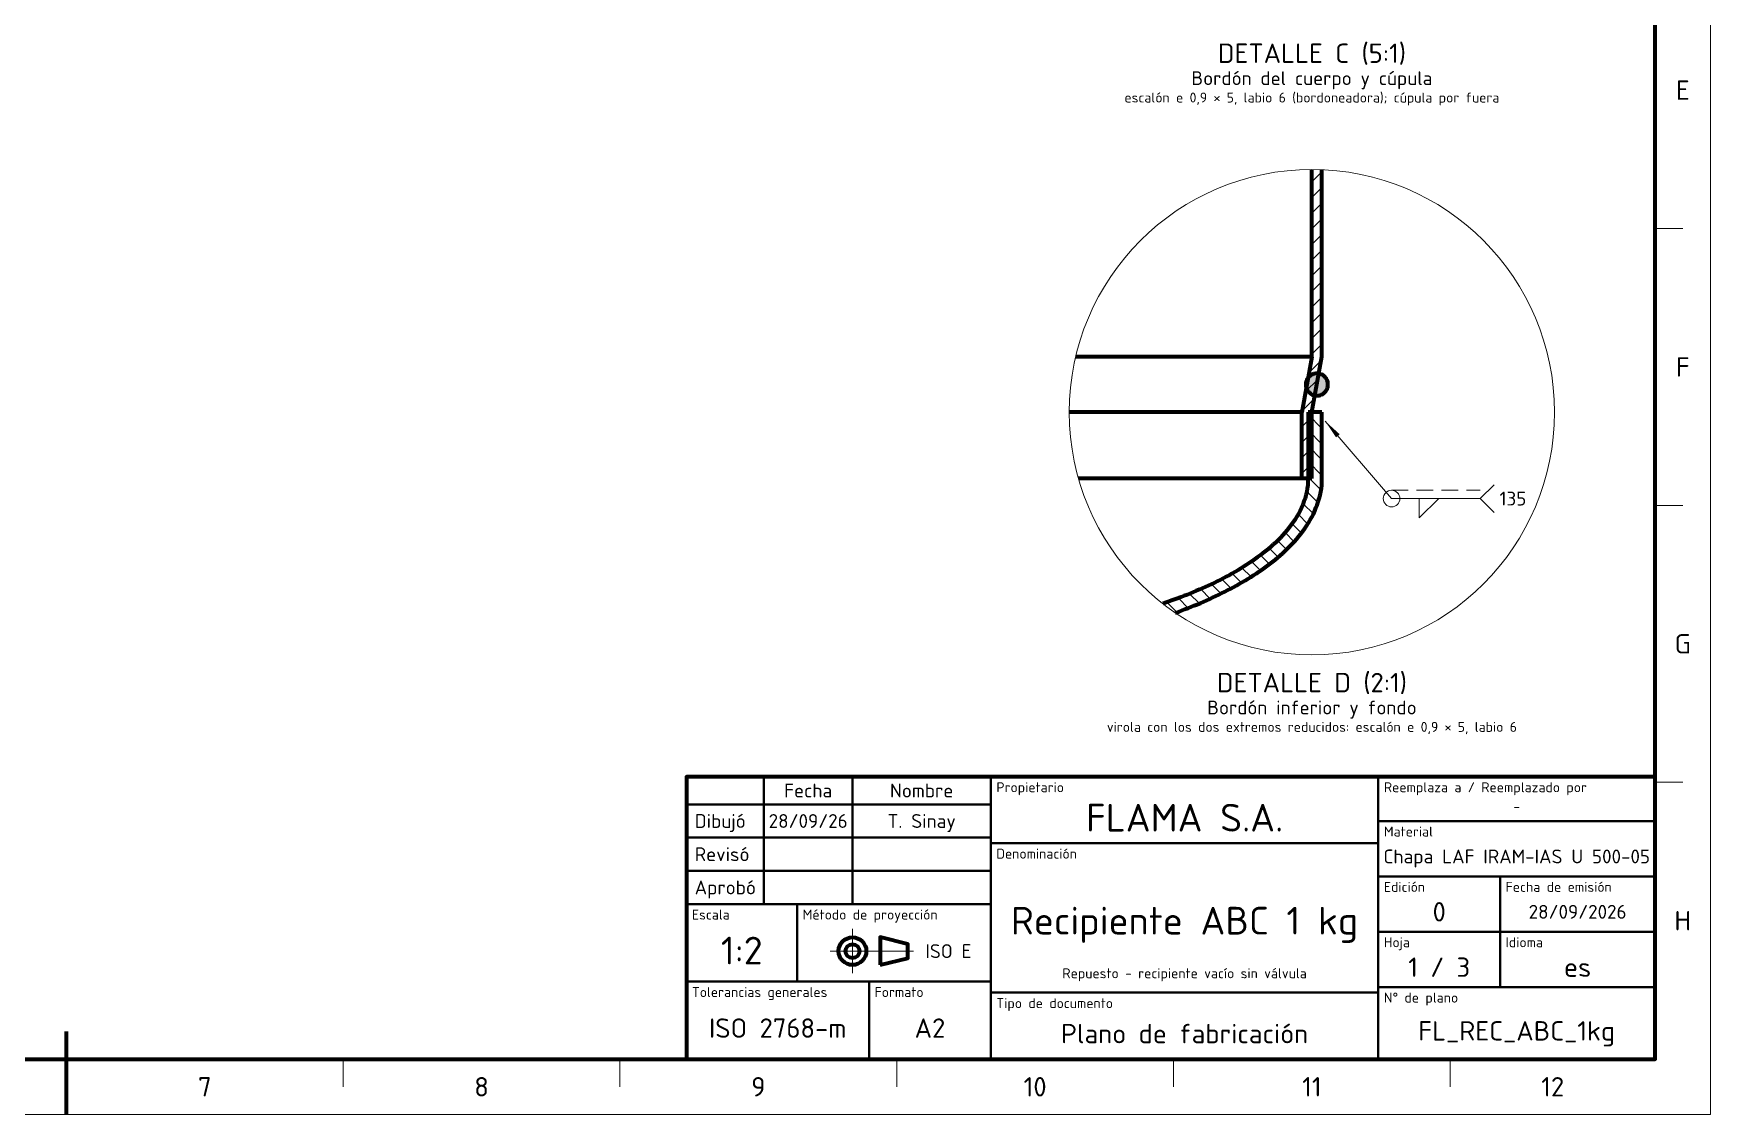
# Model space of a CAD drawing. Header units: millimetres. Extents: x 0 to 1554, y 0 to 420.
# Drawn here: x 291.1 to 594, y 0 to 195.2 of the extents above; entities that cross this region are included whole.
import ezdxf
from ezdxf.enums import TextEntityAlignment as Align

# ---------------------------------------------------------------- set-up
doc = ezdxf.new("R2010")
doc.units = ezdxf.units.MM
doc.linetypes.add('IRAM-F-TRAZO-PUNTO', pattern=[20, 15, -2, 1, -2])
doc.linetypes.add('ISO02-TRAZOS', pattern=[4.5, 3, -1.5])
for name, color, linetype, lineweight in [('01-VISIBLE', 7, 'CONTINUOUS', 70), ('03-EJE', 1, 'IRAM-F-TRAZO-PUNTO', 18), ('05-RAYADO', 8, 'CONTINUOUS', 18), ('06-TEXTO', 7, 'CONTINUOUS', 25), ('07-RECUADRO', 7, 'CONTINUOUS', 70), ('08-FINA', 5, 'CONTINUOUS', 18), ('10-ROTULO', 7, 'CONTINUOUS', 35), ('11-TEXTO-ROTULO', 7, 'CONTINUOUS', 25), ('12-SOLDADURA', 6, 'CONTINUOUS', 18)]:
    doc.layers.add(name, color=color, linetype=linetype, lineweight=lineweight)
doc.styles.add('ISO3098', font='isocpeur.ttf')

msp = doc.modelspace()

# ---------------------------------------------------------------- hatches: boundary and pattern name
at = {"layer": '05-RAYADO'}
h = msp.add_hatch(dxfattribs=at)
h.set_pattern_fill('ANSI31', scale=0.62992)
h.paths.add_polyline_path([(523.8, 136.833), (522, 126.833), (522, 114.833), (520.2, 114.833), (520.2, 126.833), (522, 136.833), (522, 170.667), (523.076, 170.653), (523.8, 170.627)])
h = msp.add_hatch(color=7, dxfattribs=at)
h.dxf.hatch_style = 1
h.paths.add_polyline_path([(524.859, 131.431), (524.738, 131.045), (524.542, 130.691), (524.278, 130.384), (523.958, 130.136), (523.595, 129.958), (523.203, 129.856), (522.799, 129.836), (522.399, 129.897), (522.019, 130.038), (521.676, 130.252), (521.382, 130.531), (521.151, 130.863), (520.992, 131.235), (520.91, 131.631), (520.91, 132.036), (520.992, 132.432), (521.151, 132.804), (521.382, 133.136), (521.676, 133.415), (522.019, 133.629), (522.399, 133.769), (522.799, 133.831), (523.203, 133.81), (523.595, 133.709), (523.958, 133.531), (524.278, 133.283), (524.542, 132.976), (524.738, 132.622), (524.859, 132.236), (524.9, 131.833)])
h = msp.add_hatch(dxfattribs=at)
h.set_pattern_fill('ANSI31', scale=0.62992, angle=90)
h.paths.add_polyline_path([(523.797, 114.433), (523.786, 114.032), (523.766, 113.632), (523.732, 113.232), (523.681, 112.835), (523.612, 112.44), (523.524, 112.049), (523.423, 111.661), (523.315, 111.276), (523.199, 110.892), (523.077, 110.51), (522.949, 110.131), (522.813, 109.754), (522.67, 109.379), (522.519, 109.008), (522.359, 108.641), (522.189, 108.278), (522.01, 107.919), (521.821, 107.566), (521.623, 107.217), (521.417, 106.874), (521.203, 106.535), (520.982, 106.201), (520.754, 105.871), (520.52, 105.546), (520.281, 105.224), (520.037, 104.906), (519.787, 104.592), (519.533, 104.282), (519.275, 103.976), (519.012, 103.674), (518.744, 103.375), (518.473, 103.081), (518.197, 102.79), (517.917, 102.503), (517.633, 102.221), (517.345, 101.942), (517.053, 101.667), (516.758, 101.396), (516.46, 101.128), (516.158, 100.864), (515.854, 100.604), (515.546, 100.347), (515.236, 100.094), (514.923, 99.843), (514.607, 99.596), (514.289, 99.352), (513.969, 99.112), (513.646, 98.874), (513.321, 98.639), (512.994, 98.407), (512.665, 98.179), (512.334, 97.953), (512.002, 97.729), (511.667, 97.509), (511.33, 97.291), (510.992, 97.077), (510.652, 96.864), (510.311, 96.655), (509.967, 96.448), (509.623, 96.243), (509.277, 96.041), (508.929, 95.841), (508.58, 95.644), (508.23, 95.45), (507.878, 95.257), (507.526, 95.067), (507.172, 94.879), (506.816, 94.694), (506.46, 94.511), (506.103, 94.329), (505.744, 94.15), (505.384, 93.973), (505.024, 93.798), (504.662, 93.626), (504.3, 93.455), (503.936, 93.286), (503.572, 93.119), (503.207, 92.954), (502.841, 92.791), (502.474, 92.63), (502.106, 92.471), (501.737, 92.314), (501.368, 92.158), (500.998, 92.005), (500.627, 91.853), (500.255, 91.702), (499.883, 91.554), (499.51, 91.407), (499.137, 91.262), (498.762, 91.119), (498.387, 90.977), (498.012, 90.837), (497.636, 90.699), (497.347, 90.594), (496.76, 90.996), (495.889, 91.626), (495.053, 92.262), (495.243, 92.326), (495.622, 92.456), (496.001, 92.587), (496.379, 92.719), (496.756, 92.854), (497.133, 92.99), (497.509, 93.127), (497.885, 93.267), (498.26, 93.408), (498.634, 93.55), (499.008, 93.695), (499.381, 93.841), (499.753, 93.989), (500.125, 94.139), (500.495, 94.291), (500.865, 94.445), (501.234, 94.601), (501.603, 94.758), (501.97, 94.918), (502.337, 95.079), (502.703, 95.243), (503.067, 95.409), (503.431, 95.576), (503.794, 95.746), (504.156, 95.918), (504.517, 96.092), (504.876, 96.269), (505.235, 96.447), (505.593, 96.628), (505.949, 96.812), (506.304, 96.997), (506.658, 97.185), (507.01, 97.376), (507.361, 97.569), (507.711, 97.765), (508.059, 97.963), (508.406, 98.164), (508.751, 98.367), (509.094, 98.573), (509.436, 98.782), (509.776, 98.994), (510.114, 99.209), (510.451, 99.427), (510.785, 99.647), (511.117, 99.871), (511.447, 100.098), (511.775, 100.328), (512.101, 100.562), (512.424, 100.798), (512.745, 101.038), (513.063, 101.282), (513.379, 101.529), (513.691, 101.779), (514.001, 102.033), (514.308, 102.291), (514.611, 102.553), (514.911, 102.819), (515.207, 103.088), (515.5, 103.362), (515.788, 103.64), (516.073, 103.922), (516.353, 104.208), (516.629, 104.499), (516.9, 104.793), (517.167, 105.093), (517.428, 105.397), (517.683, 105.705), (517.933, 106.019), (518.177, 106.336), (518.414, 106.659), (518.645, 106.986), (518.869, 107.319), (519.086, 107.656), (519.295, 107.997), (519.496, 108.344), (519.688, 108.696), (519.871, 109.052), (520.045, 109.413), (520.209, 109.778), (520.363, 110.148), (520.507, 110.522), (520.64, 110.9), (520.763, 111.281), (520.874, 111.666), (520.972, 112.055), (521.059, 112.446), (521.133, 112.84), (521.193, 113.236), (521.24, 113.633), (521.273, 114.033), (521.293, 114.433), (521.3, 114.833), (521.3, 126.833), (523.8, 126.833), (523.8, 114.833)])
at = {"layer": '08-FINA'}
h = msp.add_hatch(color=7, dxfattribs=at)
h.dxf.hatch_style = 1
h.paths.add_polyline_path([(524.4, 125.233), (526.346, 122.291), (527.01, 122.861)])

# ---------------------------------------------------------------- linework, layer by layer
at = {"layer": '01-VISIBLE'}
for points in [[(522, 136.833), (522, 170.667)], [(523.8, 136.833), (523.8, 170.627)], [(522, 136.833), (521.4, 136.833), (520.8, 136.833), (520.2, 136.833), (519.6, 136.833), (519, 136.833), (518.4, 136.833), (517.8, 136.833), (517.2, 136.833), (516.6, 136.833), (516, 136.833), (515.4, 136.833), (514.8, 136.833), (514.2, 136.833), (513.6, 136.833), (513, 136.833), (512.4, 136.833), (511.8, 136.833), (511.2, 136.833), (510.6, 136.833), (510, 136.833), (509.4, 136.833), (508.8, 136.833), (508.2, 136.833), (507.6, 136.833), (507, 136.833), (506.4, 136.833), (505.8, 136.833), (505.2, 136.833), (504.6, 136.833), (504, 136.833), (503.4, 136.833), (502.8, 136.833), (502.2, 136.833), (501.6, 136.833), (501, 136.833), (500.4, 136.833), (499.8, 136.833), (499.2, 136.833), (498.6, 136.833), (498, 136.833), (497.4, 136.833), (496.8, 136.833), (496.2, 136.833), (495.6, 136.833), (495, 136.833), (494.4, 136.833), (493.8, 136.833), (493.2, 136.833), (492.6, 136.833), (492, 136.833), (491.4, 136.833), (490.8, 136.833), (490.2, 136.833), (489.6, 136.833), (489, 136.833), (488.4, 136.833), (487.8, 136.833), (487.2, 136.833), (486.6, 136.833), (486, 136.833), (485.4, 136.833), (484.8, 136.833), (484.2, 136.833), (483.6, 136.833), (483, 136.833), (482.4, 136.833), (481.8, 136.833), (481.2, 136.833), (480.6, 136.833), (480, 136.833), (479.4, 136.833), (479.326, 136.833)], [(522, 136.833), (520.2, 126.833)], [(522, 126.833), (523.8, 136.833)], [(522.9, 133.833), (522.698, 133.823), (522.497, 133.792), (522.301, 133.742), (522.111, 133.671), (521.929, 133.582), (521.757, 133.475), (521.597, 133.351), (521.45, 133.211), (521.318, 133.058), (521.203, 132.891), (521.104, 132.714), (521.024, 132.528), (520.964, 132.335), (520.923, 132.136), (520.903, 131.935), (520.903, 131.732), (520.923, 131.53), (520.964, 131.332), (521.024, 131.139), (521.104, 130.953), (521.203, 130.775), (521.318, 130.609), (521.45, 130.455), (521.597, 130.316), (521.757, 130.192), (521.929, 130.085), (522.111, 129.995), (522.301, 129.925), (522.497, 129.874), (522.698, 129.844), (522.9, 129.833)], [(524.9, 131.833), (524.889, 132.042), (524.856, 132.249), (524.802, 132.451), (524.727, 132.647), (524.632, 132.833), (524.518, 133.009), (524.386, 133.172), (524.238, 133.32), (524.076, 133.451), (523.9, 133.565), (523.713, 133.66), (523.518, 133.735), (523.316, 133.79), (523.109, 133.822), (522.9, 133.833)], [(522.9, 129.833), (523.109, 129.844), (523.316, 129.877), (523.518, 129.931), (523.713, 130.006), (523.9, 130.101), (524.076, 130.215), (524.238, 130.347), (524.386, 130.495), (524.518, 130.658), (524.632, 130.833), (524.727, 131.02), (524.802, 131.215), (524.856, 131.418), (524.889, 131.624), (524.9, 131.833)], [(522.54, 129.833), (522.6, 129.833), (522.66, 129.833), (522.72, 129.833), (522.78, 129.833), (522.84, 129.833), (522.9, 129.833)], [(520.2, 126.833), (519.6, 126.833), (519, 126.833), (518.4, 126.833), (517.8, 126.833), (517.2, 126.833), (516.6, 126.833), (516, 126.833), (515.4, 126.833), (514.8, 126.833), (514.2, 126.833), (513.6, 126.833), (513, 126.833), (512.4, 126.833), (511.8, 126.833), (511.2, 126.833), (510.6, 126.833), (510, 126.833), (509.4, 126.833), (508.8, 126.833), (508.2, 126.833), (507.6, 126.833), (507, 126.833), (506.4, 126.833), (505.8, 126.833), (505.2, 126.833), (504.6, 126.833), (504, 126.833), (503.4, 126.833), (502.8, 126.833), (502.2, 126.833), (501.6, 126.833), (501, 126.833), (500.4, 126.833), (499.8, 126.833), (499.2, 126.833), (498.6, 126.833), (498, 126.833), (497.4, 126.833), (496.8, 126.833), (496.2, 126.833), (495.6, 126.833), (495, 126.833), (494.4, 126.833), (493.8, 126.833), (493.2, 126.833), (492.6, 126.833), (492, 126.833), (491.4, 126.833), (490.8, 126.833), (490.2, 126.833), (489.6, 126.833), (489, 126.833), (488.4, 126.833), (487.8, 126.833), (487.2, 126.833), (486.6, 126.833), (486, 126.833), (485.4, 126.833), (484.8, 126.833), (484.2, 126.833), (483.6, 126.833), (483, 126.833), (482.4, 126.833), (481.8, 126.833), (481.2, 126.833), (480.6, 126.833), (480, 126.833), (479.4, 126.833), (478.8, 126.833), (478.2, 126.833), (478.167, 126.833)], [(520.2, 114.833), (520.2, 126.833)], [(523.8, 126.833), (521.3, 126.833)], [(521.3, 126.833), (521.3, 114.833)], [(522, 114.833), (522, 126.833)], [(523.8, 114.833), (523.8, 126.833)], [(520.2, 114.833), (519.6, 114.833), (519, 114.833), (518.4, 114.833), (517.8, 114.833), (517.2, 114.833), (516.6, 114.833), (516, 114.833), (515.4, 114.833), (514.8, 114.833), (514.2, 114.833), (513.6, 114.833), (513, 114.833), (512.4, 114.833), (511.8, 114.833), (511.2, 114.833), (510.6, 114.833), (510, 114.833), (509.4, 114.833), (508.8, 114.833), (508.2, 114.833), (507.6, 114.833), (507, 114.833), (506.4, 114.833), (505.8, 114.833), (505.2, 114.833), (504.6, 114.833), (504, 114.833), (503.4, 114.833), (502.8, 114.833), (502.2, 114.833), (501.6, 114.833), (501, 114.833), (500.4, 114.833), (499.8, 114.833), (499.2, 114.833), (498.6, 114.833), (498, 114.833), (497.4, 114.833), (496.8, 114.833), (496.2, 114.833), (495.6, 114.833), (495, 114.833), (494.4, 114.833), (493.8, 114.833), (493.2, 114.833), (492.6, 114.833), (492, 114.833), (491.4, 114.833), (490.8, 114.833), (490.2, 114.833), (489.6, 114.833), (489, 114.833), (488.4, 114.833), (487.8, 114.833), (487.2, 114.833), (486.6, 114.833), (486, 114.833), (485.4, 114.833), (484.8, 114.833), (484.2, 114.833), (483.6, 114.833), (483, 114.833), (482.4, 114.833), (481.8, 114.833), (481.2, 114.833), (480.6, 114.833), (480, 114.833), (479.844, 114.833)], [(521.3, 114.833), (521.285, 114.23), (521.239, 113.628), (521.163, 113.029), (521.057, 112.435), (520.921, 111.847), (520.758, 111.266), (520.569, 110.693), (520.355, 110.129), (520.118, 109.574), (519.859, 109.028), (519.579, 108.494), (519.279, 107.97), (518.96, 107.458), (518.624, 106.956), (518.273, 106.465), (517.907, 105.985), (517.527, 105.516), (517.135, 105.057), (516.731, 104.609), (516.317, 104.17), (515.892, 103.741), (515.458, 103.322), (515.015, 102.912), (514.563, 102.511), (514.104, 102.119), (513.638, 101.736), (513.165, 101.361), (512.686, 100.994), (512.201, 100.634), (511.711, 100.282), (511.215, 99.938), (510.715, 99.601), (510.21, 99.27), (509.7, 98.947), (509.186, 98.63), (508.669, 98.319), (508.148, 98.014), (507.623, 97.715), (507.096, 97.423), (506.565, 97.136), (506.031, 96.854), (505.494, 96.578), (504.954, 96.307), (504.412, 96.042), (503.868, 95.781), (503.321, 95.525), (502.772, 95.274), (502.221, 95.028), (501.668, 94.786), (501.113, 94.549), (500.556, 94.316), (499.998, 94.088), (499.437, 93.864), (498.875, 93.643), (498.312, 93.427), (497.747, 93.215), (497.18, 93.007), (496.612, 92.802), (496.043, 92.601), (495.472, 92.404), (495.053, 92.262)], [(497.347, 90.594), (497.367, 90.601), (497.933, 90.808), (498.497, 91.018), (499.06, 91.233), (499.622, 91.451), (500.182, 91.673), (500.741, 91.899), (501.297, 92.129), (501.853, 92.363), (502.406, 92.601), (502.958, 92.843), (503.507, 93.09), (504.055, 93.341), (504.601, 93.596), (505.144, 93.857), (505.685, 94.121), (506.224, 94.391), (506.761, 94.665), (507.295, 94.944), (507.826, 95.229), (508.354, 95.518), (508.879, 95.813), (509.402, 96.114), (509.921, 96.42), (510.436, 96.731), (510.948, 97.049), (511.456, 97.373), (511.961, 97.702), (512.461, 98.038), (512.956, 98.381), (513.448, 98.73), (513.934, 99.086), (514.415, 99.448), (514.891, 99.818), (515.361, 100.195), (515.825, 100.579), (516.282, 100.972), (516.732, 101.372), (517.175, 101.781), (517.609, 102.198), (518.035, 102.624), (518.452, 103.059), (518.86, 103.503), (519.257, 103.955), (519.645, 104.417), (520.021, 104.887), (520.387, 105.366), (520.741, 105.853), (521.082, 106.35), (521.407, 106.857), (521.714, 107.376), (522.002, 107.905), (522.269, 108.445), (522.513, 108.996), (522.738, 109.555), (522.945, 110.12), (523.136, 110.692), (523.313, 111.268), (523.473, 111.848), (523.611, 112.435), (523.708, 113.029), (523.766, 113.629), (523.793, 114.231), (523.8, 114.833)], [(522, 114.833), (520.2, 114.833)]]:
    msp.add_lwpolyline(points, dxfattribs=at)
msp.add_lwpolyline([(444, 27), (449, 28.25), (449, 30.75), (444, 32)], close=True, dxfattribs=at)
for radius in [2.5, 1.25]:
    msp.add_circle((439, 29.5), radius, dxfattribs=at)
at = {"layer": '03-EJE'}
for p, q in [((439, 25.5), (439, 33.5)), ((435, 29.5), (450.5, 29.5))]:
    msp.add_line(p, q, dxfattribs=at)
at = {"layer": '07-RECUADRO'}
msp.add_line((297, 0), (297, 15), dxfattribs=at)
for points in [[(25, 10), (584, 10), (584, 410), (25, 410)], [(409, 10), (584, 10), (584, 61), (409, 61)]]:
    msp.add_lwpolyline(points, close=True, dxfattribs=at)
at = {"layer": '08-FINA'}
for p, q in [((584, 160), (589, 160)), ((584, 110), (589, 110)), ((584, 60), (589, 60)), ((347, 10), (347, 5)), ((397, 10), (397, 5)), ((447, 10), (447, 5)), ((497, 10), (497, 5)), ((547, 10), (547, 5))]:
    msp.add_line(p, q, dxfattribs=at)
msp.add_lwpolyline([(0, 0), (594, 0), (594, 420), (0, 420)], close=True, dxfattribs=at)
msp.add_circle((522, 126.833), 43.833, dxfattribs=at)
at = {"layer": '10-ROTULO'}
for points in [[(409, 56), (423, 56), (423, 61), (409, 61)], [(423, 56), (439, 56), (439, 61), (423, 61)], [(439, 56), (464, 56), (464, 61), (439, 61)], [(464, 49), (534, 49), (534, 61), (464, 61)], [(534, 53), (584, 53), (584, 61), (534, 61)], [(409, 50), (423, 50), (423, 56), (409, 56)], [(423, 50), (439, 50), (439, 56), (423, 56)], [(439, 50), (464, 50), (464, 56), (439, 56)], [(534, 43), (584, 43), (584, 53), (534, 53)], [(409, 44), (423, 44), (423, 50), (409, 50)], [(423, 44), (439, 44), (439, 50), (423, 50)], [(439, 44), (464, 44), (464, 50), (439, 50)], [(464, 22), (534, 22), (534, 49), (464, 49)], [(409, 38), (423, 38), (423, 44), (409, 44)], [(423, 38), (439, 38), (439, 44), (423, 44)], [(439, 38), (464, 38), (464, 44), (439, 44)], [(534, 33), (556, 33), (556, 43), (534, 43)], [(556, 33), (584, 33), (584, 43), (556, 43)], [(409, 24), (429, 24), (429, 38), (409, 38)], [(429, 24), (464, 24), (464, 38), (429, 38)], [(534, 23), (556, 23), (556, 33), (534, 33)], [(556, 23), (584, 23), (584, 33), (556, 33)], [(409, 10), (442, 10), (442, 24), (409, 24)], [(442, 10), (464, 10), (464, 24), (442, 24)], [(464, 10), (534, 10), (534, 22), (464, 22)], [(534, 10), (584, 10), (584, 23), (534, 23)]]:
    msp.add_lwpolyline(points, close=True, dxfattribs=at)
at = {"layer": '12-SOLDADURA'}
for p, q in [((536.4, 111.233), (524.4, 125.233)), ((552.4, 111.233), (554.9, 113.733)), ((536.4, 111.233), (552.4, 111.233)), ((552.4, 111.233), (554.9, 108.733))]:
    msp.add_line(p, q, dxfattribs=at)
at = {"layer": '12-SOLDADURA', "linetype": 'ISO02-TRAZOS'}
msp.add_line((536.4, 112.733), (552.4, 112.733), dxfattribs=at)
at = {"layer": '12-SOLDADURA'}
msp.add_lwpolyline([(541.4, 111.233), (541.4, 107.733), (544.9, 111.233)], close=True, dxfattribs=at)
msp.add_circle((536.4, 111.233), 1.5, dxfattribs=at)

# ---------------------------------------------------------------- texts
at = {"layer": '06-TEXTO', "style": 'ISO3098'}
for s, height, p in [('DETALLE C (5:1)', 3.5, (522, 191.667)), ('Bordón del cuerpo y cúpula', 2.5, (522, 187.167)), ('E', 3.5, (589, 185)), ('escalón e 0,9 × 5, labio 6 (bordoneadora); cúpula por fuera', 1.8, (522, 183.667)), ('F', 3.5, (589, 135)), ('G', 3.5, (589, 85)), ('DETALLE D (2:1)', 3.5, (522, 78)), ('Bordón inferior y fondo', 2.5, (522, 73.5)), ('virola con los dos extremos reducidos: escalón e 0,9 × 5, labio 6', 1.8, (522, 70)), ('H', 3.5, (589, 35)), ('7', 3.5, (322, 5)), ('8', 3.5, (372, 5)), ('9', 3.5, (422, 5)), ('10', 3.5, (472, 5)), ('11', 3.5, (522, 5)), ('12', 3.5, (565.5, 5))]:
    msp.add_text(s, height=height, dxfattribs=at).set_placement(p, align=Align.MIDDLE_CENTER)
at = {"layer": '11-TEXTO-ROTULO', "style": 'ISO3098'}
for s, height, p in [('Fecha', 2.5, (431, 58.5)), ('Nombre', 2.5, (451.5, 58.5)), ('FLAMA S.A.', 5, (499, 53.6)), ('-', 1.8, (559, 55.6)), ('28/09/26', 2.5, (431, 53)), ('T. Sinay', 2.5, (451.5, 53)), ('Chapa LAF IRAM-IAS U 500-05', 2.5, (559, 46.6)), ('Recipiente ABC 1 kg', 5, (499, 35)), ('0', 3.5, (545, 36.6)), ('28/09/2026', 2.5, (570, 36.6)), ('1:2', 5, (419, 29.6)), ('1 / 3', 3.5, (545, 26.6)), ('es', 3.5, (570, 26.6)), ('Repuesto - recipiente vacío sin válvula', 1.8, (499, 25.5)), ('ISO 2768-m', 3.5, (425.5, 15.6)), ('A2', 3.5, (453, 15.6)), ('Plano de fabricación', 3.5, (499, 14.6)), ('FL_REC_ABC_1kg', 3.5, (559, 15.1))]:
    msp.add_text(s, height=height, dxfattribs=at).set_placement(p, align=Align.MIDDLE_CENTER)
for s, p in [('Propietario', (465, 60)), ('Reemplaza a / Reemplazado por', (535, 60)), ('Material', (535, 52)), ('Denominación', (465, 48)), ('Edición', (535, 42)), ('Fecha de emisión', (557, 42)), ('Escala', (410, 37)), ('Método de proyección', (430, 37)), ('Hoja', (535, 32)), ('Idioma', (557, 32)), ('Tolerancias generales', (410, 23)), ('Formato', (443, 23)), ('N° de plano', (535, 22)), ('Tipo de documento', (465, 21))]:
    msp.add_text(s, height=1.8, dxfattribs=at).set_placement(p, align=Align.TOP_LEFT)
for s, p in [('Dibujó', (410.5, 53)), ('Revisó', (410.5, 47)), ('Aprobó', (410.5, 41))]:
    msp.add_text(s, height=2.5, dxfattribs=at).set_placement(p, align=Align.MIDDLE_LEFT)
msp.add_text('ISO E', height=2.5, dxfattribs=at).set_placement((460.5, 29.5), align=Align.MIDDLE_RIGHT)
at = {"layer": '12-SOLDADURA', "style": 'ISO3098'}
msp.add_text('135', height=2.5, dxfattribs=at).set_placement((555.9, 111.233), align=Align.MIDDLE_LEFT)

doc.saveas('drawing.dxf')
